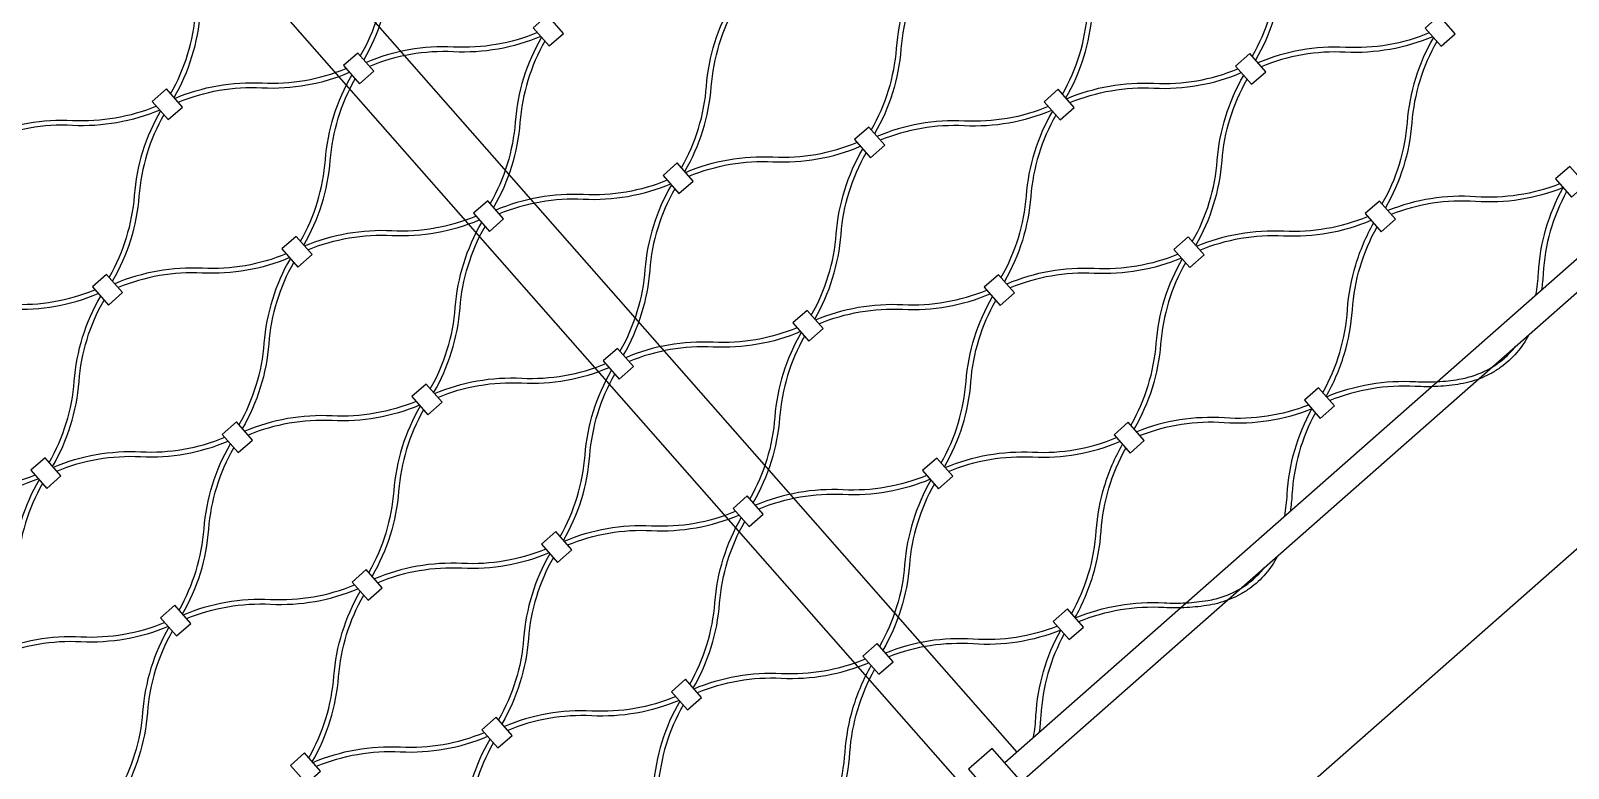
# Model space of a CAD drawing. Header units: millimetres. Extents: x 832728086 to 834530684, y 817551485 to 818349469.
# Drawn here: x 834422720.6 to 834423207.6, y 817820630.9 to 817820864.4 of the extents above; entities that cross this region are included whole.
import ezdxf

# ---------------------------------------------------------------- set-up
doc = ezdxf.new("R2010")
doc.units = ezdxf.units.MM
doc.header["$LTSCALE"] = 100
doc.layers.add('056-Railing-l', color=6, linetype='Continuous', lineweight=25)
doc.layers.add('A-COLS', color=3, linetype='Continuous')
doc.layers.add('mesh- l', color=8, linetype='Continuous')

msp = doc.modelspace()

# ---------------------------------------------------------------- linework, layer by layer
at = {"layer": '056-Railing-l'}
for points in [[(834423029.1591, 817820632.7204), (834424027.571, 817821511.3977)], [(834423034.4444, 817820626.7149), (834424032.8563, 817821505.3922)], [(834422513.0103, 817821226.8664), (834423032.9597, 817820636.0652)], [(834422497.9966, 817821213.6532), (834423017.946, 817820622.852)]]:
    msp.add_lwpolyline(points, dxfattribs=at)
msp.add_lwpolyline([(834423030.9015, 817820615.6042), (834423038.4083, 817820622.2108), (834423025.1952, 817820637.2245), (834423017.6883, 817820630.6179)], close=True, dxfattribs=at)
at = {"layer": 'A-COLS'}
msp.add_line((834424152.0256, 817821529.0111, 0.0052), (834419835.8825, 817817730.4819, 0.0052), dxfattribs=at)
at = {"layer": 'mesh- l'}
for points in [[(834422841.3035, 817820909.0564, 0.05643381), (834422835.6119, 817820896.1104, 0.05608633), (834422832.9492, 817820882.2203, -0.05520174), (834422830.4161, 817820868.8792, -0.05548959), (834422825.0186, 817820856.4195)], [(834422842.3704, 817820907.8442, 0.05541212), (834422836.9865, 817820895.3961, 0.05509445), (834422834.4592, 817820882.0701, -0.0561917), (834422831.7905, 817820868.165, -0.05650781), (834422826.0852, 817820855.2075)], [(834423123.8105, 817820908.9446, 0.05643381), (834423118.1189, 817820895.9986, 0.05608633), (834423115.4561, 817820882.1084, -0.05520174), (834423112.923, 817820868.7673, -0.05548959), (834423107.5255, 817820856.3076)], [(834423124.8773, 817820907.7324, 0.05541212), (834423119.4934, 817820895.2842, 0.05509445), (834423116.9661, 817820881.9583, -0.0561917), (834423114.2975, 817820868.0531, -0.05650781), (834423108.5921, 817820855.0957)], [(834422764.9374, 817820844.4649, 0.05541212), (834422770.3213, 817820856.913, 0.05509445), (834422772.8486, 817820870.239, -0.0561917), (834422775.5172, 817820884.1442, -0.05650781), (834422781.2226, 817820897.1016)], [(834422766.0042, 817820843.2527, 0.05643381), (834422771.6958, 817820856.1987, 0.05608633), (834422774.3585, 817820870.0889, -0.05520174), (834422776.8916, 817820883.4299, -0.05548959), (834422782.2892, 817820895.8896)], [(834423047.4443, 817820844.3531, 0.05541212), (834423052.8282, 817820856.8012, 0.05509445), (834423055.3555, 817820870.1272, -0.0561917), (834423058.0241, 817820884.0323, -0.05650781), (834423063.7295, 817820896.9897)], [(834423048.5111, 817820843.1409, 0.05643381), (834423054.2027, 817820856.0869, 0.05608633), (834423056.8655, 817820869.977, -0.05520174), (834423059.3986, 817820883.3181, -0.05548959), (834423064.7961, 817820895.7778)], [(834423003.1173, 817820885.6386, 0.05643381), (834422997.4257, 817820872.6925, 0.05608633), (834422994.7629, 817820858.8024, -0.05520174), (834422992.2298, 817820845.4613, -0.05548959), (834422986.8323, 817820833.0016)], [(834423004.1841, 817820884.4263, 0.05541212), (834422998.8002, 817820871.9782, 0.05509445), (834422996.2729, 817820858.6522, -0.0561917), (834422993.6043, 817820844.7471, -0.05650781), (834422987.8989, 817820831.7897)], [(834422926.7511, 817820821.0471, 0.05541212), (834422932.135, 817820833.4952, 0.05509445), (834422934.6623, 817820846.8212, -0.0561917), (834422937.3309, 817820860.7263, -0.05650781), (834422943.0363, 817820873.6837)], [(834422927.8179, 817820819.8348, 0.05643381), (834422933.5095, 817820832.7809, 0.05608633), (834422936.1723, 817820846.671, -0.05520174), (834422938.7054, 817820860.0121, -0.05548959), (834422944.1029, 817820872.4718)], [(834422881.1264, 817820863.807, -0.05541212), (834422868.0951, 817820860.0483, -0.05509445), (834422854.556, 817820859.2347, 0.0561917), (834422840.4245, 817820858.3544, 0.05650781), (834422826.8472, 817820854.3416)], [(834423163.6334, 817820863.6952, -0.05541212), (834423150.602, 817820859.9365, -0.05509445), (834423137.063, 817820859.1229, 0.0561917), (834423122.9314, 817820858.2426, 0.05650781), (834423109.3541, 817820854.2298)], [(834422882.1933, 817820862.5948, -0.05643381), (834422868.629, 817820858.5942, -0.05608633), (834422854.5131, 817820857.7179, 0.05520174), (834422840.9583, 817820856.9004, 0.05548959), (834422827.9138, 817820853.1297)], [(834422882.4241, 817820862.3325, 0.05643381), (834422876.7325, 817820849.3865, 0.05608633), (834422874.0697, 817820835.4964, -0.05520174), (834422871.5366, 817820822.1553, -0.05548959), (834422866.1391, 817820809.6956)], [(834422883.4909, 817820861.1203, 0.05541212), (834422878.107, 817820848.6722, 0.05509445), (834422875.5797, 817820835.3462, -0.0561917), (834422872.9111, 817820821.4411, -0.05650781), (834422867.2057, 817820808.4837)], [(834423164.7002, 817820862.4829, -0.05643381), (834423151.1359, 817820858.4824, -0.05608633), (834423137.0201, 817820857.606, 0.05520174), (834423123.4652, 817820856.7886, 0.05548959), (834423110.4207, 817820853.0179)], [(834423164.931, 817820862.2207, 0.05643381), (834423159.2394, 817820849.2747, 0.05608633), (834423156.5766, 817820835.3845, -0.05520174), (834423154.0435, 817820822.0435, -0.05548959), (834423148.646, 817820809.5838)], [(834423165.9978, 817820861.0085, 0.05541212), (834423160.6139, 817820848.5603, 0.05509445), (834423158.0866, 817820835.2344, -0.0561917), (834423155.418, 817820821.3292, -0.05650781), (834423149.7126, 817820808.3718)], [(834422766.235, 817820842.9905, -0.05643381), (834422779.7993, 817820846.991, -0.05608633), (834422793.9151, 817820847.8674, 0.05520174), (834422807.4699, 817820848.6848, 0.05548959), (834422820.5145, 817820852.4555)], [(834422767.3018, 817820841.7782, -0.05541212), (834422780.3331, 817820845.5369, -0.05509445), (834422793.8722, 817820846.3505, 0.0561917), (834422808.0037, 817820847.2308, 0.05650781), (834422821.581, 817820851.2436)], [(834422806.0579, 817820797.741, 0.05541212), (834422811.4418, 817820810.1892, 0.05509445), (834422813.9691, 817820823.5151, -0.0561917), (834422816.6377, 817820837.4203, -0.05650781), (834422822.3431, 817820850.3777)], [(834422807.1247, 817820796.5288, 0.05643381), (834422812.8163, 817820809.4748, 0.05608633), (834422815.4791, 817820823.365, -0.05520174), (834422818.0122, 817820836.706, -0.05548959), (834422823.4097, 817820849.1657)], [(834423048.7419, 817820842.8786, -0.05643381), (834423062.3062, 817820846.8792, -0.05608633), (834423076.422, 817820847.7555, 0.05520174), (834423089.9769, 817820848.573, 0.05548959), (834423103.0214, 817820852.3437)], [(834423049.8087, 817820841.6664, -0.05541212), (834423062.8401, 817820845.4251, -0.05509445), (834423076.3791, 817820846.2387, 0.0561917), (834423090.5107, 817820847.119, 0.05650781), (834423104.088, 817820851.1318)], [(834423088.5648, 817820797.6292, 0.05541212), (834423093.9487, 817820810.0773, 0.05509445), (834423096.476, 817820823.4033, -0.0561917), (834423099.1446, 817820837.3084, -0.05650781), (834423104.85, 817820850.2659)], [(834423089.6316, 817820796.417, 0.05643381), (834423095.3232, 817820809.363, 0.05608633), (834423097.986, 817820823.2531, -0.05520174), (834423100.5191, 817820836.5942, -0.05548959), (834423105.9166, 817820849.0539)], [(834422760.4332, 817820840.501, -0.05541212), (834422747.4019, 817820836.7423, -0.05509445), (834422733.8628, 817820835.9287, 0.0561917), (834422719.7313, 817820835.0484, 0.05650781), (834422706.154, 817820831.0356)], [(834422761.5001, 817820839.2887, -0.05643381), (834422747.9358, 817820835.2882, -0.05608633), (834422733.8199, 817820834.4118, 0.05520174), (834422720.2651, 817820833.5944, 0.05548959), (834422707.2206, 817820829.8237)], [(834423042.9402, 817820840.3891, -0.05541212), (834423029.9088, 817820836.6305, -0.05509445), (834423016.3698, 817820835.8168, 0.0561917), (834423002.2383, 817820834.9366, 0.05650781), (834422988.6609, 817820830.9238)], [(834423044.007, 817820839.1769, -0.05643381), (834423030.4427, 817820835.1763, -0.05608633), (834423016.3269, 817820834.3, 0.05520174), (834423002.772, 817820833.4825, 0.05548959), (834422989.7275, 817820829.7118)], [(834422761.7309, 817820839.0265, 0.05643381), (834422756.0393, 817820826.0805, 0.05608633), (834422753.3765, 817820812.1903, -0.05520174), (834422750.8434, 817820798.8493, -0.05548959), (834422745.4459, 817820786.3896)], [(834422762.7977, 817820837.8143, 0.05541212), (834422757.4138, 817820825.3662, 0.05509445), (834422754.8865, 817820812.0402, -0.0561917), (834422752.2179, 817820798.135, -0.05650781), (834422746.5125, 817820785.1776)], [(834423044.2378, 817820838.9147, 0.05643381), (834423038.5462, 817820825.9686, 0.05608633), (834423035.8834, 817820812.0785, -0.05520174), (834423033.3503, 817820798.7374, -0.05548959), (834423027.9528, 817820786.2777)], [(834423045.3046, 817820837.7025, 0.05541212), (834423039.9207, 817820825.2543, 0.05509445), (834423037.3934, 817820811.9284, -0.0561917), (834423034.7248, 817820798.0232, -0.05650781), (834423029.0194, 817820785.0658)], [(834422928.0487, 817820819.5726, -0.05643381), (834422941.613, 817820823.5732, -0.05608633), (834422955.7289, 817820824.4495, 0.05520174), (834422969.2837, 817820825.267, 0.05548959), (834422982.3282, 817820829.0377)], [(834422929.1155, 817820818.3604, -0.05541212), (834422942.1469, 817820822.119, -0.05509445), (834422955.6859, 817820822.9327, 0.0561917), (834422969.8175, 817820823.8129, 0.05650781), (834422983.3948, 817820827.8257)], [(834422967.8716, 817820774.3232, 0.05541212), (834422973.2555, 817820786.7713, 0.05509445), (834422975.7828, 817820800.0973, -0.0561917), (834422978.4514, 817820814.0024, -0.05650781), (834422984.1568, 817820826.9598)], [(834422968.9384, 817820773.1109, 0.05643381), (834422974.63, 817820786.057, 0.05608633), (834422977.2928, 817820799.9471, -0.05520174), (834422979.8259, 817820813.2882, -0.05548959), (834422985.2234, 817820825.7479)], [(834422922.247, 817820817.0831, -0.05541212), (834422909.2156, 817820813.3244, -0.05509445), (834422895.6766, 817820812.5108, 0.0561917), (834422881.5451, 817820811.6306, 0.05650781), (834422867.9677, 817820807.6178)], [(834422923.3138, 817820815.8709, -0.05643381), (834422909.7495, 817820811.8703, -0.05608633), (834422895.6337, 817820810.994, 0.05520174), (834422882.0789, 817820810.1765, 0.05548959), (834422869.0343, 817820806.4058)], [(834422923.5446, 817820815.6087, 0.05643381), (834422917.853, 817820802.6626, 0.05608633), (834422915.1902, 817820788.7725, -0.05520174), (834422912.6571, 817820775.4314, -0.05548959), (834422907.2596, 817820762.9717)], [(834423204.9678, 817820815.9423, -0.05599755), (834423191.8686, 817820812.4126, -0.0550563), (834423178.311, 817820811.852, 0.05611313), (834423164.1601, 817820811.2369, 0.05708602), (834423150.5105, 817820807.4652)], [(834422924.6114, 817820814.3964, 0.05541212), (834422919.2275, 817820801.9483, 0.05509445), (834422916.7002, 817820788.6223, -0.0561917), (834422914.0316, 817820774.7172, -0.05650781), (834422908.3262, 817820761.7598)], [(834423206.0404, 817820814.7235, -0.05708602), (834423192.3908, 817820810.9519, -0.05611313), (834423178.2399, 817820810.3368, 0.0550563), (834423164.6822, 817820809.7762, 0.05599755), (834423151.5831, 817820806.2465)], [(834423197.4037, 817820780.7882, 0.01408298), (834423197.8946, 817820784.2305, 0.01401475), (834423198.1915, 817820787.6949, -0.05610981), (834423200.5817, 817820801.6564, -0.05708383), (834423206.0404, 817820814.7235)], [(834423207.1145, 817820813.5061, 0.05599537), (834423201.9651, 817820800.9546, 0.05505305), (834423199.7035, 817820787.5748, -0.01031216), (834423199.499, 817820784.9608, -0.0103492), (834423199.1867, 817820782.3574)], [(834422807.3555, 817820796.2666, -0.05643381), (834422820.9198, 817820800.2672, -0.05608633), (834422835.0357, 817820801.1435, 0.05520174), (834422848.5905, 817820801.9609, 0.05548959), (834422861.635, 817820805.7316)], [(834423089.8624, 817820796.1548, -0.05643381), (834423103.4267, 817820800.1553, -0.05608633), (834423117.5426, 817820801.0316, 0.05520174), (834423131.0974, 817820801.8491, 0.05548959), (834423144.1419, 817820805.6198)], [(834422808.4223, 817820795.0544, -0.05541212), (834422821.4537, 817820798.813, -0.05509445), (834422834.9927, 817820799.6266, 0.0561917), (834422849.1243, 817820800.5069, 0.05650781), (834422862.7016, 817820804.5197)], [(834422847.1784, 817820751.0171, 0.05541212), (834422852.5623, 817820763.4653, 0.05509445), (834422855.0896, 817820776.7912, -0.0561917), (834422857.7582, 817820790.6964, -0.05650781), (834422863.4636, 817820803.6538)], [(834422848.2452, 817820749.8049, 0.05643381), (834422853.9369, 817820762.751, 0.05608633), (834422856.5996, 817820776.6411, -0.05520174), (834422859.1327, 817820789.9822, -0.05548959), (834422864.5302, 817820802.4419)], [(834423090.9293, 817820794.9425, -0.05541212), (834423103.9606, 817820798.7012, -0.05509445), (834423117.4997, 817820799.5148, 0.0561917), (834423131.6312, 817820800.3951, 0.05650781), (834423145.2085, 817820804.4079)], [(834423129.8992, 817820749.8763, 0.05501314), (834423135.2607, 817820762.5727, 0.05502564), (834423137.7243, 817820776.1326, -0.05608013), (834423140.3258, 817820790.2828, -0.05606721), (834423146.0063, 817820803.5013)], [(834423130.9718, 817820748.6576, 0.05606721), (834423136.6524, 817820761.876, 0.05608013), (834423139.2539, 817820776.0262, -0.05502564), (834423141.7174, 817820789.5862, -0.05501314), (834423147.079, 817820802.2825)], [(834422801.5538, 817820793.7771, -0.05541212), (834422788.5224, 817820790.0184, -0.05509445), (834422774.9834, 817820789.2048, 0.0561917), (834422760.8519, 817820788.3245, 0.05650781), (834422747.2745, 817820784.3117)], [(834422802.6206, 817820792.5648, -0.05643381), (834422789.0563, 817820788.5643, -0.05608633), (834422774.9405, 817820787.688, 0.05520174), (834422761.3857, 817820786.8705, 0.05548959), (834422748.3411, 817820783.0998)], [(834422802.8514, 817820792.3026, 0.05643381), (834422797.1598, 817820779.3566, 0.05608633), (834422794.497, 817820765.4665, -0.05520174), (834422791.964, 817820752.1254, -0.05548959), (834422786.5664, 817820739.6657)], [(834422803.9182, 817820791.0904, 0.05541212), (834422798.5343, 817820778.6423, 0.05509445), (834422796.007, 817820765.3163, -0.0561917), (834422793.3384, 817820751.4112, -0.05650781), (834422787.633, 817820738.4537)], [(834423084.0607, 817820793.6652, -0.05541212), (834423071.0294, 817820789.9066, -0.05509445), (834423057.4903, 817820789.093, 0.0561917), (834423043.3588, 817820788.2127, 0.05650781), (834423029.7815, 817820784.1999)], [(834423085.1275, 817820792.453, -0.05643381), (834423071.5632, 817820788.4524, -0.05608633), (834423057.4474, 817820787.5761, 0.05520174), (834423043.8926, 817820786.7587, 0.05548959), (834423030.8481, 817820782.988)], [(834423085.3583, 817820792.1908, 0.05643381), (834423079.6667, 817820779.2447, 0.05608633), (834423077.004, 817820765.3546, -0.05520174), (834423074.4709, 817820752.0135, -0.05548959), (834423069.0733, 817820739.5538)], [(834423086.4251, 817820790.9786, 0.05541212), (834423081.0412, 817820778.5304, 0.05509445), (834423078.5139, 817820765.2045, -0.0561917), (834423075.8453, 817820751.2993, -0.05650781), (834423070.1399, 817820738.3419)], [(834422686.6623, 817820772.9606, -0.05643381), (834422700.2266, 817820776.9611, -0.05608633), (834422714.3425, 817820777.8374, 0.05520174), (834422727.8973, 817820778.6549, 0.05548959), (834422740.9418, 817820782.4256)], [(834422687.7291, 817820771.7483, -0.05541212), (834422700.7605, 817820775.507, -0.05509445), (834422714.2995, 817820776.3206, 0.0561917), (834422728.4311, 817820777.2009, 0.05650781), (834422742.0084, 817820781.2137)], [(834422969.1692, 817820772.8487, -0.05643381), (834422982.7335, 817820776.8493, -0.05608633), (834422996.8494, 817820777.7256, 0.05520174), (834423010.4042, 817820778.5431, 0.05548959), (834423023.4487, 817820782.3138)], [(834422970.2361, 817820771.6365, -0.05541212), (834422983.2674, 817820775.3952, -0.05509445), (834422996.8065, 817820776.2088, 0.0561917), (834423010.938, 817820777.089, 0.05650781), (834423024.5153, 817820781.1018)], [(834422726.4852, 817820727.7111, 0.05541212), (834422731.8691, 817820740.1592, 0.05509445), (834422734.3964, 817820753.4852, -0.0561917), (834422737.065, 817820767.3904, -0.05650781), (834422742.7704, 817820780.3478)], [(834422727.5521, 817820726.4989, 0.05643381), (834422733.2437, 817820739.4449, 0.05608633), (834422735.9064, 817820753.3351, -0.05520174), (834422738.4395, 817820766.6761, -0.05548959), (834422743.837, 817820779.1358)], [(834423008.9921, 817820727.5993, 0.05541212), (834423014.376, 817820740.0474, 0.05509445), (834423016.9033, 817820753.3734, -0.0561917), (834423019.572, 817820767.2785, -0.05650781), (834423025.2773, 817820780.2359)], [(834423010.059, 817820726.3871, 0.05643381), (834423015.7506, 817820739.3331, 0.05608633), (834423018.4133, 817820753.2232, -0.05520174), (834423020.9464, 817820766.5643, -0.05548959), (834423026.3439, 817820779.024)], [(834422963.3675, 817820770.3592, -0.05541212), (834422950.3362, 817820766.6006, -0.05509445), (834422936.7971, 817820765.7869, 0.0561917), (834422922.6656, 817820764.9067, 0.05650781), (834422909.0883, 817820760.8939)], [(834422964.4343, 817820769.147, -0.05643381), (834422950.87, 817820765.1464, -0.05608633), (834422936.7542, 817820764.2701, 0.05520174), (834422923.1994, 817820763.4526, 0.05548959), (834422910.1549, 817820759.6819)], [(834422964.6651, 817820768.8848, 0.05643381), (834422958.9735, 817820755.9387, 0.05608633), (834422956.3108, 817820742.0486, -0.05520174), (834422953.7777, 817820728.7075, -0.05548959), (834422948.3801, 817820716.2478)], [(834422965.732, 817820767.6725, 0.05541212), (834422960.348, 817820755.2244, 0.05509445), (834422957.8207, 817820741.8984, -0.0561917), (834422955.1521, 817820727.9933, -0.05650781), (834422949.4467, 817820715.0359)], [(834423195.1412, 817820768.1402, -0.05861222), (834423191.3343, 817820762.4905, -0.05918417), (834423186.3158, 817820757.8847, -0.02931437), (834423183.419, 817820756.0455, -0.02849813), (834423180.3291, 817820754.5525, -0.02885982), (834423176.9836, 817820753.3863, -0.02750146), (834423173.5276, 817820752.6036, -0.0280161), (834423166.368, 817820751.8004, -0.02801983), (834423159.1634, 817820751.8027, 0.05502888), (834423145.4016, 817820751.0644, 0.05501523), (834423132.132, 817820747.3424)], [(834423131.0579, 817820748.5599, -0.05606931), (834423144.8855, 817820752.5326, -0.05608344), (834423159.2502, 817820753.3336, 0.02749376), (834423166.1512, 817820753.3241, 0.02749016), (834423173.0116, 817820754.0718, 0.04358453), (834423178.2091, 817820755.4025, 0.04703204), (834423183.0788, 817820757.6462, 0.04662132), (834423187.3021, 817820760.6544, 0.04736718), (834423190.8888, 817820764.3978)], [(834422848.476, 817820749.5427, -0.05643381), (834422862.0403, 817820753.5433, -0.05608633), (834422876.1562, 817820754.4196, 0.05520174), (834422889.711, 817820755.2371, 0.05548959), (834422902.7555, 817820759.0077)], [(834422849.5429, 817820748.3305, -0.05541212), (834422862.5742, 817820752.0891, -0.05509445), (834422876.1133, 817820752.9028, 0.0561917), (834422890.2448, 817820753.783, 0.05650781), (834422903.8221, 817820757.7958)], [(834422888.2989, 817820704.2932, 0.05541212), (834422893.6828, 817820716.7414, 0.05509445), (834422896.2101, 817820730.0674, -0.0561917), (834422898.8788, 817820743.9725, -0.05650781), (834422904.5841, 817820756.9299)], [(834422889.3658, 817820703.081, 0.05643381), (834422895.0574, 817820716.0271, 0.05608633), (834422897.7201, 817820729.9172, -0.05520174), (834422900.2532, 817820743.2583, -0.05548959), (834422905.6507, 817820755.718)], [(834422842.6743, 817820747.0532, -0.05541212), (834422829.643, 817820743.2945, -0.05509445), (834422816.1039, 817820742.4809, 0.0561917), (834422801.9724, 817820741.6006, 0.05650781), (834422788.3951, 817820737.5878)], [(834422843.7411, 817820745.841, -0.05643381), (834422830.1769, 817820741.8404, -0.05608633), (834422816.061, 817820740.9641, 0.05520174), (834422802.5062, 817820740.1466, 0.05548959), (834422789.4617, 817820736.3759)], [(834422843.9719, 817820745.5787, 0.05643381), (834422838.2803, 817820732.6327, 0.05608633), (834422835.6176, 817820718.7426, -0.05520174), (834422833.0845, 817820705.4015, -0.05548959), (834422827.6869, 817820692.9418)], [(834422845.0388, 817820744.3665, 0.05541212), (834422839.6548, 817820731.9184, 0.05509445), (834422837.1276, 817820718.5924, -0.0561917), (834422834.4589, 817820704.6873, -0.05650781), (834422828.7535, 817820691.7299)], [(834423125.3951, 817820745.9124, -0.05599755), (834423112.2959, 817820742.3827, -0.0550563), (834423098.7383, 817820741.822, 0.05611313), (834423084.5874, 817820741.207, 0.05708602), (834423070.9378, 817820737.4353)], [(834423126.4677, 817820744.6936, -0.05708602), (834423112.8181, 817820740.9219, -0.05611313), (834423098.6672, 817820740.3069, 0.0550563), (834423085.1096, 817820739.7462, 0.05599755), (834423072.0104, 817820736.2165)], [(834423117.831, 817820710.7583, 0.01408298), (834423118.3219, 817820714.2006, 0.01401475), (834423118.6188, 817820717.665, -0.05610981), (834423121.0091, 817820731.6265, -0.05708383), (834423126.4677, 817820744.6936)], [(834423127.5418, 817820743.4762, 0.05599537), (834423122.3925, 817820730.9247, 0.05505305), (834423120.1308, 817820717.5449, -0.01031216), (834423119.9263, 817820714.9309, -0.0103492), (834423119.614, 817820712.3275)], [(834422727.7828, 817820726.2367, -0.05643381), (834422741.3471, 817820730.2372, -0.05608633), (834422755.463, 817820731.1135, 0.05520174), (834422769.0178, 817820731.931, 0.05548959), (834422782.0623, 817820735.7017)], [(834422728.8497, 817820725.0244, -0.05541212), (834422741.881, 817820728.7831, -0.05509445), (834422755.4201, 817820729.5967, 0.0561917), (834422769.5516, 817820730.477, 0.05650781), (834422783.1289, 817820734.4898)], [(834422767.6057, 817820680.9872, 0.05541212), (834422772.9896, 817820693.4354, 0.05509445), (834422775.5169, 817820706.7613, -0.0561917), (834422778.1856, 817820720.6665, -0.05650781), (834422783.8909, 817820733.6239)], [(834422768.6726, 817820679.775, 0.05643381), (834422774.3642, 817820692.721, 0.05608633), (834422777.0269, 817820706.6112, -0.05520174), (834422779.56, 817820719.9522, -0.05548959), (834422784.9575, 817820732.4119)], [(834423010.2897, 817820726.1248, -0.05643381), (834423023.854, 817820730.1254, -0.05608633), (834423037.9699, 817820731.0017, 0.05520174), (834423051.5247, 817820731.8192, 0.05548959), (834423064.5692, 817820735.5899)], [(834423011.3566, 817820724.9126, -0.05541212), (834423024.3879, 817820728.6713, -0.05509445), (834423037.927, 817820729.4849, 0.0561917), (834423052.0585, 817820730.3652, 0.05650781), (834423065.6358, 817820734.378)], [(834423050.3265, 817820679.8464, 0.05501314), (834423055.6881, 817820692.5428, 0.05502564), (834423058.1516, 817820706.1027, -0.05608013), (834423060.7531, 817820720.2529, -0.05606721), (834423066.4337, 817820733.4714)], [(834423051.3991, 817820678.6276, 0.05606721), (834423057.0797, 817820691.8461, 0.05608013), (834423059.6812, 817820705.9963, -0.05502564), (834423062.1448, 817820719.5562, -0.05501314), (834423067.5063, 817820732.2526)], [(834422721.9811, 817820723.7472, -0.05541212), (834422708.9498, 817820719.9885, -0.05509445), (834422695.4107, 817820719.1749, 0.0561917), (834422681.2792, 817820718.2946, 0.05650781), (834422667.7019, 817820714.2818)], [(834422723.0479, 817820722.5349, -0.05643381), (834422709.4837, 817820718.5344, -0.05608633), (834422695.3678, 817820717.658, 0.05520174), (834422681.813, 817820716.8406, 0.05548959), (834422668.7685, 817820713.0699)], [(834422723.2787, 817820722.2727, 0.05643381), (834422717.5871, 817820709.3267, 0.05608633), (834422714.9244, 817820695.4365, -0.05520174), (834422712.3913, 817820682.0955, -0.05548959), (834422706.9937, 817820669.6358)], [(834423004.488, 817820723.6353, -0.05541212), (834422991.4567, 817820719.8767, -0.05509445), (834422977.9176, 817820719.063, 0.0561917), (834422963.7861, 817820718.1828, 0.05650781), (834422950.2088, 817820714.17)], [(834423005.5549, 817820722.4231, -0.05643381), (834422991.9906, 817820718.4225, -0.05608633), (834422977.8747, 817820717.5462, 0.05520174), (834422964.3199, 817820716.7287, 0.05548959), (834422951.2754, 817820712.958)], [(834422724.3456, 817820721.0605, 0.05541212), (834422718.9616, 817820708.6123, 0.05509445), (834422716.4344, 817820695.2864, -0.0561917), (834422713.7657, 817820681.3812, -0.05650781), (834422708.0603, 817820668.4238)], [(834423005.7856, 817820722.1609, 0.05643381), (834423000.094, 817820709.2148, 0.05608633), (834422997.4313, 817820695.3247, -0.05520174), (834422994.8982, 817820681.9836, -0.05548959), (834422989.5007, 817820669.5239)], [(834423006.8525, 817820720.9487, 0.05541212), (834423001.4685, 817820708.5005, 0.05509445), (834422998.9413, 817820695.1745, -0.0561917), (834422996.2726, 817820681.2694, -0.05650781), (834422990.5672, 817820668.312)], [(834422889.5965, 817820702.8188, -0.05643381), (834422903.1608, 817820706.8194, -0.05608633), (834422917.2767, 817820707.6957, 0.05520174), (834422930.8315, 817820708.5132, 0.05548959), (834422943.876, 817820712.2839)], [(834422890.6634, 817820701.6066, -0.05541212), (834422903.6947, 817820705.3652, -0.05509445), (834422917.2338, 817820706.1789, 0.0561917), (834422931.3653, 817820707.0591, 0.05650781), (834422944.9426, 817820711.0719)], [(834422929.4194, 817820657.5694, 0.05541212), (834422934.8034, 817820670.0175, 0.05509445), (834422937.3306, 817820683.3435, -0.0561917), (834422939.9993, 817820697.2486, -0.05650781), (834422945.7047, 817820710.206)], [(834422930.4863, 817820656.3571, 0.05643381), (834422936.1779, 817820669.3032, 0.05608633), (834422938.8406, 817820683.1933, -0.05520174), (834422941.3737, 817820696.5344, -0.05548959), (834422946.7713, 817820708.9941)], [(834422883.7948, 817820700.3293, -0.05541212), (834422870.7635, 817820696.5706, -0.05509445), (834422857.2244, 817820695.757, 0.0561917), (834422843.0929, 817820694.8768, 0.05650781), (834422829.5156, 817820690.864)], [(834422884.8617, 817820699.1171, -0.05643381), (834422871.2974, 817820695.1165, -0.05608633), (834422857.1815, 817820694.2402, 0.05520174), (834422843.6267, 817820693.4227, 0.05548959), (834422830.5822, 817820689.652)], [(834422885.0924, 817820698.8548, 0.05643381), (834422879.4008, 817820685.9088, 0.05608633), (834422876.7381, 817820672.0187, -0.05520174), (834422874.205, 817820658.6776, -0.05548959), (834422868.8075, 817820646.2179)], [(834423115.5686, 817820698.1103, -0.05861222), (834423111.7617, 817820692.4606, -0.05918417), (834423106.7431, 817820687.8548, -0.02931437), (834423103.8463, 817820686.0155, -0.02849813), (834423100.7564, 817820684.5226, -0.02885982), (834423097.4109, 817820683.3564, -0.02750146), (834423093.9549, 817820682.5736, -0.0280161), (834423086.7953, 817820681.7704, -0.02801983), (834423079.5907, 817820681.7728, 0.05502888), (834423065.8289, 817820681.0345, 0.05501523), (834423052.5594, 817820677.3125)], [(834422886.1593, 817820697.6426, 0.05541212), (834422880.7753, 817820685.1945, 0.05509445), (834422878.2481, 817820671.8685, -0.0561917), (834422875.5794, 817820657.9634, -0.05650781), (834422869.874, 817820645.006)], [(834423051.4852, 817820678.53, -0.05606931), (834423065.3129, 817820682.5027, -0.05608344), (834423079.6775, 817820683.3037, 0.02749376), (834423086.5785, 817820683.2942, 0.02749016), (834423093.4389, 817820684.0419, 0.04358453), (834423098.6364, 817820685.3726, 0.04703204), (834423103.5061, 817820687.6163, 0.04662132), (834423107.7294, 817820690.6245, 0.04736718), (834423111.3162, 817820694.3678)], [(834422768.9033, 817820679.5128, -0.05643381), (834422782.4676, 817820683.5134, -0.05608633), (834422796.5835, 817820684.3897, 0.05520174), (834422810.1383, 817820685.2071, 0.05548959), (834422823.1828, 817820688.9778)], [(834422769.9702, 817820678.3006, -0.05541212), (834422783.0015, 817820682.0592, -0.05509445), (834422796.5406, 817820682.8728, 0.0561917), (834422810.6721, 817820683.7531, 0.05650781), (834422824.2494, 817820687.7659)], [(834422808.7262, 817820634.2633, 0.05541212), (834422814.1102, 817820646.7115, 0.05509445), (834422816.6374, 817820660.0374, -0.0561917), (834422819.3061, 817820673.9426, -0.05650781), (834422825.0115, 817820686.9)], [(834422809.7931, 817820633.0511, 0.05643381), (834422815.4847, 817820645.9972, 0.05608633), (834422818.1474, 817820659.8873, -0.05520174), (834422820.6805, 817820673.2284, -0.05548959), (834422826.0781, 817820685.6881)], [(834422763.1016, 817820677.0233, -0.05541212), (834422750.0703, 817820673.2646, -0.05509445), (834422736.5312, 817820672.451, 0.0561917), (834422722.3997, 817820671.5707, 0.05650781), (834422708.8224, 817820667.5579)], [(834422764.1685, 817820675.811, -0.05643381), (834422750.6042, 817820671.8105, -0.05608633), (834422736.4883, 817820670.9342, 0.05520174), (834422722.9335, 817820670.1167, 0.05548959), (834422709.889, 817820666.346)], [(834422764.3992, 817820675.5488, 0.05643381), (834422758.7076, 817820662.6028, 0.05608633), (834422756.0449, 817820648.7127, -0.05520174), (834422753.5118, 817820635.3716, -0.05548959), (834422748.1143, 817820622.9119)], [(834422765.4661, 817820674.3366, 0.05541212), (834422760.0822, 817820661.8885, 0.05509445), (834422757.5549, 817820648.5625, -0.0561917), (834422754.8862, 817820634.6574, -0.05650781), (834422749.1809, 817820621.6999)], [(834423045.8224, 817820675.8825, -0.05599755), (834423032.7232, 817820672.3528, -0.0550563), (834423019.1656, 817820671.7921, 0.05611313), (834423005.0147, 817820671.1771, 0.05708602), (834422991.3651, 817820667.4054)], [(834423046.895, 817820674.6637, -0.05708602), (834423033.2454, 817820670.892, -0.05611313), (834423019.0945, 817820670.277, 0.0550563), (834423005.5369, 817820669.7163, 0.05599755), (834422992.4377, 817820666.1866)], [(834423038.2583, 817820640.7284, 0.01408298), (834423038.7493, 817820644.1706, 0.01401475), (834423039.0461, 817820647.6351, -0.05610981), (834423041.4364, 817820661.5965, -0.05708383), (834423046.895, 817820674.6637)], [(834423047.9692, 817820673.4462, 0.05599537), (834423042.8198, 817820660.8947, 0.05505305), (834423040.5582, 817820647.515, -0.01031216), (834423040.3536, 817820644.9009, -0.0103492), (834423040.0413, 817820642.2976)], [(834422930.7171, 817820656.0949, -0.05643381), (834422944.2813, 817820660.0955, -0.05608633), (834422958.3972, 817820660.9718, 0.05520174), (834422971.952, 817820661.7893, 0.05548959), (834422984.9965, 817820665.56)], [(834422931.7839, 817820654.8827, -0.05541212), (834422944.8152, 817820658.6414, -0.05509445), (834422958.3543, 817820659.455, 0.0561917), (834422972.4858, 817820660.3352, 0.05650781), (834422986.0631, 817820664.348)], [(834422970.7538, 817820609.8165, 0.05501314), (834422976.1154, 817820622.5128, 0.05502564), (834422978.5789, 817820636.0728, -0.05608013), (834422981.1805, 817820650.223, -0.05606721), (834422986.861, 817820663.4414)], [(834422971.8265, 817820608.5977, 0.05606721), (834422977.507, 817820621.8162, 0.05608013), (834422980.1085, 817820635.9664, -0.05502564), (834422982.5721, 817820649.5263, -0.05501314), (834422987.9336, 817820662.2227)], [(834422924.9153, 817820653.6054, -0.05541212), (834422911.884, 817820649.8467, -0.05509445), (834422898.3449, 817820649.0331, 0.0561917), (834422884.2134, 817820648.1529, 0.05650781), (834422870.6361, 817820644.1401)], [(834422925.9822, 817820652.3932, -0.05643381), (834422912.4179, 817820648.3926, -0.05608633), (834422898.302, 817820647.5163, 0.05520174), (834422884.7472, 817820646.6988, 0.05548959), (834422871.7027, 817820642.9281)], [(834422926.2129, 817820652.131, 0.05643381), (834422920.5213, 817820639.1849, 0.05608633), (834422917.8586, 817820625.2948, -0.05520174), (834422915.3255, 817820611.9537, -0.05548959), (834422909.928, 817820599.494)], [(834422927.2798, 817820650.9187, 0.05541212), (834422921.8959, 817820638.4706, 0.05509445), (834422919.3686, 817820625.1446, -0.0561917), (834422916.7, 817820611.2395, -0.05650781), (834422910.9946, 817820598.2821)], [(834422810.0239, 817820632.7889, -0.05643381), (834422823.5881, 817820636.7895, -0.05608633), (834422837.704, 817820637.6658, 0.05520174), (834422851.2588, 817820638.4833, 0.05548959), (834422864.3033, 817820642.2539)], [(834422811.0907, 817820631.5767, -0.05541212), (834422824.122, 817820635.3353, -0.05509445), (834422837.6611, 817820636.1489, 0.0561917), (834422851.7926, 817820637.0292, 0.05650781), (834422865.3699, 817820641.042)], [(834422849.8468, 817820587.5394, 0.05541212), (834422855.2307, 817820599.9876, 0.05509445), (834422857.758, 817820613.3136, -0.0561917), (834422860.4266, 817820627.2187, -0.05650781), (834422866.132, 817820640.1761)], [(834422850.9136, 817820586.3272, 0.05643381), (834422856.6052, 817820599.2733, 0.05608633), (834422859.268, 817820613.1634, -0.05520174), (834422861.801, 817820626.5045, -0.05548959), (834422867.1986, 817820638.9642)]]:
    msp.add_lwpolyline(points, format="xyb", dxfattribs=at)
for points in [[(834422889.3449, 817820863.5505), (834422884.2807, 817820869.3047), (834422879.7766, 817820865.3408), (834422884.8408, 817820859.5865)], [(834423171.8518, 817820863.4387), (834423166.7876, 817820869.1929), (834423162.2835, 817820865.2289), (834423167.3477, 817820859.4747)], [(834422829.3019, 817820851.5525), (834422824.2377, 817820857.3067), (834422819.7336, 817820853.3427), (834422824.7978, 817820847.5885)], [(834423111.8088, 817820851.4406), (834423106.7447, 817820857.1949), (834423102.2405, 817820853.2309), (834423107.3047, 817820847.4767)], [(834422768.6517, 817820840.2445), (834422763.5875, 817820845.9987), (834422759.0834, 817820842.0347), (834422764.1476, 817820836.2805)], [(834423051.1586, 817820840.1326), (834423046.0944, 817820845.8869), (834423041.5903, 817820841.9229), (834423046.6545, 817820836.1687)], [(834422991.1156, 817820828.1346), (834422986.0515, 817820833.8888), (834422981.5473, 817820829.9249), (834422986.6115, 817820824.1707)], [(834422930.4654, 817820816.8266), (834422925.4012, 817820822.5808), (834422920.8971, 817820818.6169), (834422925.9613, 817820812.8626)], [(834423203.6215, 817820817.472), (834423208.6857, 817820811.7178), (834423213.1898, 817820815.6817), (834423208.1256, 817820821.436)], [(834422870.4224, 817820804.8286), (834422865.3583, 817820810.5828), (834422860.8541, 817820806.6189), (834422865.9183, 817820800.8646)], [(834423143.3611, 817820806.507), (834423148.4252, 817820800.7528), (834423152.9293, 817820804.7168), (834423147.8652, 817820810.471)], [(834423152.9293, 817820804.7168), (834423147.8652, 817820810.471), (834423143.3611, 817820806.507), (834423148.4252, 817820800.7528)], [(834422809.7722, 817820793.5206), (834422804.708, 817820799.2748), (834422800.2039, 817820795.3109), (834422805.2681, 817820789.5566)], [(834423092.2791, 817820793.4087), (834423087.215, 817820799.163), (834423082.7108, 817820795.199), (834423087.775, 817820789.4448)], [(834422749.7292, 817820781.5226), (834422744.6651, 817820787.2768), (834422740.161, 817820783.3128), (834422745.2251, 817820777.5586)], [(834423032.2361, 817820781.4107), (834423027.172, 817820787.165), (834423022.6679, 817820783.201), (834423027.732, 817820777.4468)], [(834422971.5859, 817820770.1027), (834422966.5218, 817820775.8569), (834422962.0176, 817820771.893), (834422967.0818, 817820766.1388)], [(834422911.5429, 817820758.1047), (834422906.4788, 817820763.8589), (834422901.9747, 817820759.895), (834422907.0388, 817820754.1407)], [(834422850.8927, 817820746.7967), (834422845.8286, 817820752.5509), (834422841.3244, 817820748.587), (834422846.3886, 817820742.8327)], [(834423124.0488, 817820747.4421), (834423129.113, 817820741.6879), (834423133.6171, 817820745.6518), (834423128.5529, 817820751.406)], [(834422790.8497, 817820734.7987), (834422785.7856, 817820740.5529), (834422781.2815, 817820736.5889), (834422786.3456, 817820730.8347)], [(834423063.7884, 817820736.4771), (834423068.8525, 817820730.7229), (834423073.3567, 817820734.6868), (834423068.2925, 817820740.4411)], [(834423073.3567, 817820734.6868), (834423068.2925, 817820740.4411), (834423063.7884, 817820736.4771), (834423068.8525, 817820730.7229)], [(834422730.1995, 817820723.4907), (834422725.1354, 817820729.2449), (834422720.6312, 817820725.2809), (834422725.6954, 817820719.5267)], [(834422730.1995, 817820723.4907), (834422725.1354, 817820729.2449), (834422720.6312, 817820725.2809), (834422725.6954, 817820719.5267)], [(834423012.7064, 817820723.3788), (834423007.6423, 817820729.1331), (834423003.1382, 817820725.1691), (834423008.2023, 817820719.4149)], [(834422952.6635, 817820711.3808), (834422947.5993, 817820717.135), (834422943.0952, 817820713.1711), (834422948.1593, 817820707.4169)], [(834422892.0132, 817820700.0728), (834422886.9491, 817820705.827), (834422882.445, 817820701.8631), (834422887.5091, 817820696.1088)], [(834422831.9703, 817820688.0748), (834422826.9061, 817820693.829), (834422822.402, 817820689.8651), (834422827.4662, 817820684.1108)], [(834422771.32, 817820676.7668), (834422766.2559, 817820682.521), (834422761.7518, 817820678.557), (834422766.8159, 817820672.8028)], [(834422771.32, 817820676.7668), (834422766.2559, 817820682.521), (834422761.7518, 817820678.557), (834422766.8159, 817820672.8028)], [(834423044.4762, 817820677.4122), (834423049.5403, 817820671.6579), (834423054.0444, 817820675.6219), (834423048.9803, 817820681.3761)], [(834422984.2157, 817820666.4472), (834422989.2799, 817820660.693), (834422993.784, 817820664.6569), (834422988.7198, 817820670.4112)], [(834422993.784, 817820664.6569), (834422988.7198, 817820670.4112), (834422984.2157, 817820666.4472), (834422989.2799, 817820660.693)], [(834422933.1338, 817820653.3489), (834422928.0696, 817820659.1031), (834422923.5655, 817820655.1392), (834422928.6296, 817820649.385)], [(834422873.0908, 817820641.3509), (834422868.0266, 817820647.1051), (834422863.5225, 817820643.1412), (834422868.5867, 817820637.3869)], [(834422812.4406, 817820630.0429), (834422807.3764, 817820635.7971), (834422802.8723, 817820631.8332), (834422807.9364, 817820626.0789)], [(834422812.4406, 817820630.0429), (834422807.3764, 817820635.7971), (834422802.8723, 817820631.8332), (834422807.9364, 817820626.0789)]]:
    msp.add_lwpolyline(points, close=True, dxfattribs=at)
for points in [[(834422824.2377, 817820857.3067), (834422819.7336, 817820853.3427)], [(834422829.3019, 817820851.5525), (834422824.2377, 817820857.3067)], [(834423106.7447, 817820857.1949), (834423102.2405, 817820853.2309)], [(834423111.8088, 817820851.4406), (834423106.7447, 817820857.1949)], [(834422819.7336, 817820853.3427), (834422824.7978, 817820847.5885)], [(834422824.7978, 817820847.5885), (834422829.3019, 817820851.5525)], [(834423102.2405, 817820853.2309), (834423107.3047, 817820847.4767)], [(834423107.3047, 817820847.4767), (834423111.8088, 817820851.4406)], [(834422986.0515, 817820833.8888), (834422981.5473, 817820829.9249)], [(834422981.5473, 817820829.9249), (834422986.6115, 817820824.1707)], [(834422991.1156, 817820828.1346), (834422986.0515, 817820833.8888)], [(834422986.6115, 817820824.1707), (834422991.1156, 817820828.1346)], [(834422865.3583, 817820810.5828), (834422860.8541, 817820806.6189)], [(834422870.4224, 817820804.8286), (834422865.3583, 817820810.5828)], [(834422860.8541, 817820806.6189), (834422865.9183, 817820800.8646)], [(834422865.9183, 817820800.8646), (834422870.4224, 817820804.8286)], [(834422744.6651, 817820787.2768), (834422740.161, 817820783.3128)], [(834422749.7292, 817820781.5226), (834422744.6651, 817820787.2768)], [(834423027.172, 817820787.165), (834423022.6679, 817820783.201)], [(834423032.2361, 817820781.4107), (834423027.172, 817820787.165)], [(834422740.161, 817820783.3128), (834422745.2251, 817820777.5586)], [(834422745.2251, 817820777.5586), (834422749.7292, 817820781.5226)], [(834423022.6679, 817820783.201), (834423027.732, 817820777.4468)], [(834423027.732, 817820777.4468), (834423032.2361, 817820781.4107)], [(834422906.4788, 817820763.8589), (834422901.9747, 817820759.895)], [(834422911.5429, 817820758.1047), (834422906.4788, 817820763.8589)], [(834422901.9747, 817820759.895), (834422907.0388, 817820754.1407)], [(834422907.0388, 817820754.1407), (834422911.5429, 817820758.1047)], [(834422785.7856, 817820740.5529), (834422781.2815, 817820736.5889)], [(834422790.8497, 817820734.7987), (834422785.7856, 817820740.5529)], [(834422781.2815, 817820736.5889), (834422786.3456, 817820730.8347)], [(834422786.3456, 817820730.8347), (834422790.8497, 817820734.7987)], [(834422947.5993, 817820717.135), (834422943.0952, 817820713.1711)], [(834422943.0952, 817820713.1711), (834422948.1593, 817820707.4169)], [(834422952.6635, 817820711.3808), (834422947.5993, 817820717.135)], [(834422948.1593, 817820707.4169), (834422952.6635, 817820711.3808)], [(834422826.9061, 817820693.829), (834422822.402, 817820689.8651)], [(834422831.9703, 817820688.0748), (834422826.9061, 817820693.829)], [(834422822.402, 817820689.8651), (834422827.4662, 817820684.1108)], [(834422827.4662, 817820684.1108), (834422831.9703, 817820688.0748)], [(834422868.0266, 817820647.1051), (834422863.5225, 817820643.1412)], [(834422873.0908, 817820641.3509), (834422868.0266, 817820647.1051)], [(834422863.5225, 817820643.1412), (834422868.5867, 817820637.3869)], [(834422868.5867, 817820637.3869), (834422873.0908, 817820641.3509)]]:
    msp.add_lwpolyline(points, dxfattribs=at)

doc.saveas('drawing.dxf')
